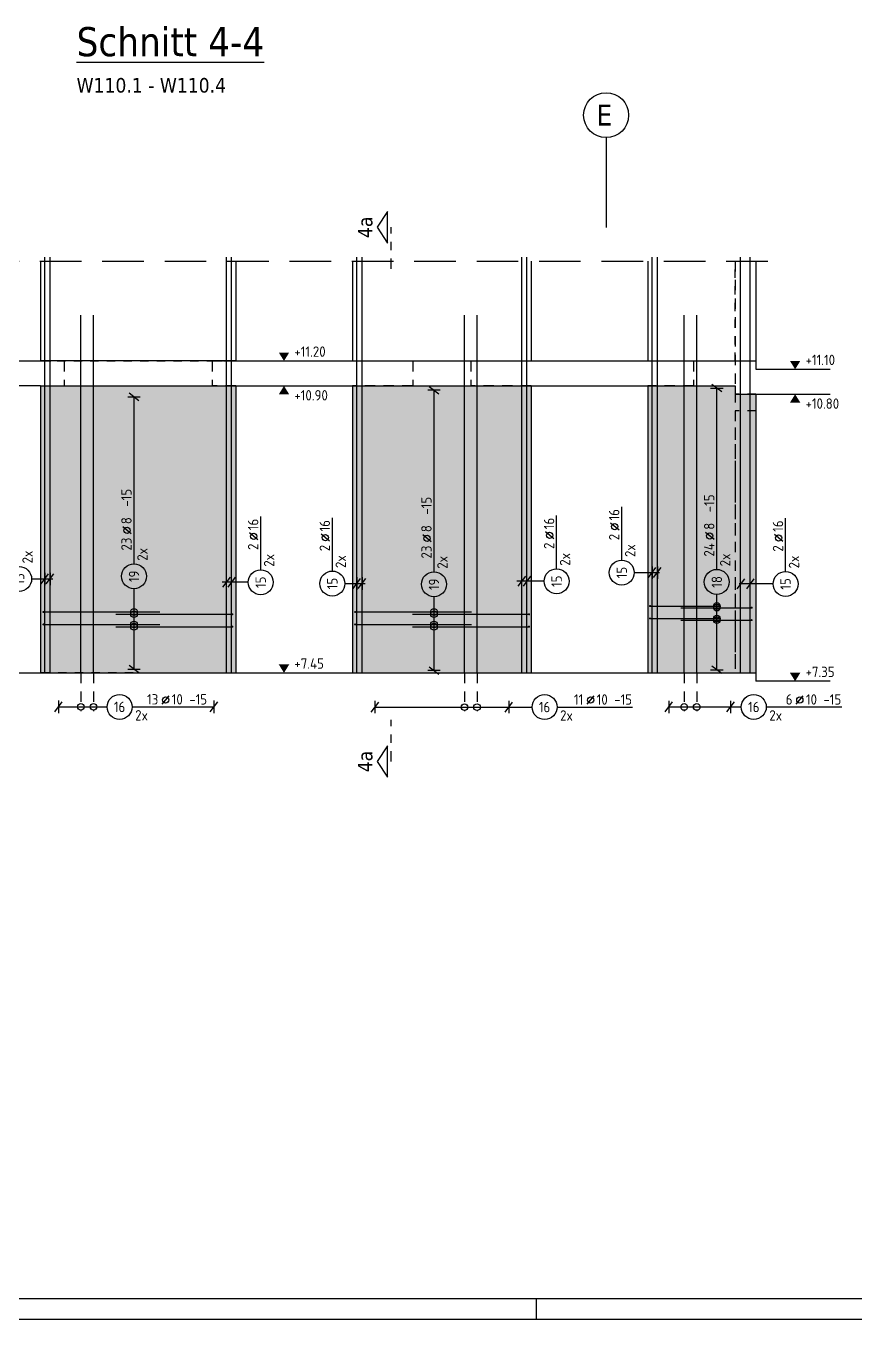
# Model space of a CAD drawing. Extents: x 0 to 70.7, y 1.4 to 34.4.
# Drawn here: x 32.41 to 42.38, y 1.41 to 16.96 of the extents above; entities that cross this region are included whole.
import ezdxf
from ezdxf.enums import TextEntityAlignment as Align

# ---------------------------------------------------------------- set-up
doc = ezdxf.new("R2010")
doc.units = 0
doc.header["$LTSCALE"] = 0.5
for name, pattern in [('AUSGEZOGEN', [1000.01, 1000, 0.01]), ('DASHDOTSMALL', [1.05, 0.5, -0.25, 0.05, -0.25]), ('DASHEDX2', [1.5, 1, -0.5]), ('DOT', [0.175, 0.05, -0.125]), ('HIDDEN', [0.375, 0.25, -0.125]), ('PUNKT', [0.175, 0.05, -0.125]), ('STRICHPUNKT2', [0.55, 0.25, -0.125, 0.05, -0.125]), ('VERDECKT', [0.375, 0.25, -0.125])]:
    doc.linetypes.add(name, pattern=pattern)
for name, color, linetype in [('ACHSEN', 7, 'Continuous'), ('AFU', 7, 'Continuous'), ('BETON', 7, 'Continuous'), ('DRUEBER', 7, 'Continuous'), ('grau_hell', 7, 'Continuous'), ('grau_mittel', 7, 'Continuous'), ('HILFE', 7, 'Continuous'), ('koten', 7, 'Continuous'), ('RAHMEN', 7, 'Continuous'), ('RND', 7, 'Continuous'), ('SCHNITTE', 7, 'Continuous'), ('SFP_Achsen', 7, 'Continuous'), ('TEXT', 7, 'Continuous'), ('VERDECKT', 7, 'Continuous')]:
    doc.layers.add(name, color=color, linetype=linetype)
doc.styles.add('helv', font='tahoma.ttf')
doc.styles.add('txt', font='isocp.shx')
doc.linetypes.add('AFU_50K', pattern='A,0.15,["/",Standard,S=0.2,R=0,X=-0.01,Y=-0.1],0.07,["/",Standard,S=0.2,R=0,X=-0.01,Y=-0.1],0.15', length=0.37)
doc.linetypes.add('AFU_50L', pattern='A,0.75,["/",Standard,S=0.2,R=0,X=-0.01,Y=-0.1],0.07,["/",Standard,S=0.2,R=0,X=-0.01,Y=-0.1],0.75', length=1.57)

# ---------------------------------------------------------------- blocks, each defined once
blk = doc.blocks.new('okrd_o')
at = {"layer": 'koten', "color": 7, "linetype": 'Continuous'}
blk.add_solid([(-0.125, 0.202), (0.125, 0.202), (0, 0)], dxfattribs=at)
at = {"layer": 'koten', "style": 'txt'}
blk.add_attdef('OKRD', (0.25, 0.1), '', height=0.25, dxfattribs=at)
blk = doc.blocks.new('okrd_u')
at = {"layer": 'koten', "color": 7, "linetype": 'Continuous'}
blk.add_solid([(-0.125, -0.202), (0.125, -0.202), (0, 0)], dxfattribs=at)
at = {"layer": 'koten', "style": 'txt'}
blk.add_attdef('OKRD', (0.25, -0.35), '', height=0.25, dxfattribs=at)
blk = doc.blocks.new('A1-19-0')
at = {"layer": 'RAHMEN', "color": 5}
blk.add_line((2, 0.5), (102.6, 0.5), dxfattribs=at)
at = {"layer": 'RAHMEN', "color": 7}
blk.add_line((65.1, 0), (65.1, 0.5), dxfattribs=at)
at = {"layer": 'RAHMEN'}
blk.add_line((0, 0), (103.1, 0), dxfattribs=at)
blk = doc.blocks.new('RND_LEI')
at = {"layer": 'RND', "color": 7, "linetype": 'Continuous'}
blk.add_line((1.022, 0.066), (1.19, 0.27), dxfattribs=at)
for centre, radius in [((0, 0), 0.3), ((1.106, 0.168), 0.075)]:
    blk.add_circle(centre, radius, dxfattribs=at)
at = {"layer": 'RND', "color": 7, "linetype": 'Continuous', "style": 'txt'}
blk.add_attdef('POSL', text='', height=0.25, dxfattribs=at).set_placement((0, 0), align=Align.MIDDLE)
blk.add_attdef('ANZ', text='', height=0.25, dxfattribs=at).set_placement((0.931, 0.057), align=Align.RIGHT)
for tag, p in [('DUM', (1.253, 0.057)), ('ABSTD', (1.674, 0.057)), ('POSTXT', (0.374, -0.327))]:
    blk.add_attdef(tag, p, '', height=0.25, dxfattribs=at)
blk = doc.blocks.new('lei_gre')
at = {"layer": 'RND', "color": 7, "linetype": 'Continuous'}
for p, q in [((-0.09, -0.12), (0.09, 0.12)), ((0, 0.15), (0, -0.15))]:
    blk.add_line(p, q, dxfattribs=at)
blk = doc.blocks.new('SCHN-2')
at = {"layer": 'SCHNITTE', "color": 6, "linetype": 'Continuous'}
blk.add_lwpolyline([(0.378, 0.088), (0, 0.34), (-0.378, 0.088)], close=True, dxfattribs=at)
at = {"layer": 'SCHNITTE', "color": 1, "linetype": 'DASHDOTSMALL', "style": 'helv'}
blk.add_attdef('SCHN-2', text='', height=0.35, dxfattribs=at).set_placement((0, 0.45), align=Align.CENTER)

msp = doc.modelspace()

# ---------------------------------------------------------------- hatches: boundary and pattern name
at = {"layer": 'grau_hell'}
h = msp.add_hatch(color=9, dxfattribs=at)
h.paths.add_polyline_path([(40.938, 12.327), (40.938, 12.627), (39.888, 12.627), (39.888, 9.177), (40.938, 9.177)])
h.paths.add_polyline_path([(38.488, 12.627), (36.338, 12.627), (36.338, 9.177), (38.488, 9.177)])
h.paths.add_polyline_path([(34.938, 12.627), (34.051, 12.627), (32.588, 12.627), (32.588, 9.177), (34.938, 9.177)])
at = {"layer": 'grau_mittel'}
h = msp.add_hatch(color=61, dxfattribs=at)
h.paths.add_polyline_path([(40.938, 12.527), (40.938, 12.327), (41.188, 12.327), (41.188, 12.527)])
h.paths.add_polyline_path([(41.188, 12.327), (40.938, 12.327), (40.938, 9.177), (41.188, 9.177)])

# ---------------------------------------------------------------- linework, layer by layer
at = {"layer": 'ACHSEN', "color": 140, "linetype": 'AUSGEZOGEN'}
msp.add_line((39.388, 15.612), (39.388, 14.533), dxfattribs=at)
at = {"layer": 'AFU', "color": 8, "linetype": 'AFU_50L'}
for p, q in [((34.938, 12.927), (32.588, 12.927)), ((36.338, 12.927), (38.488, 12.927)), ((39.888, 12.927), (41.188, 12.927)), ((32.588, 12.627), (34.938, 12.627)), ((36.338, 12.627), (38.488, 12.627)), ((39.888, 12.627), (40.938, 12.627)), ((40.938, 12.627), (40.938, 12.527)), ((32.588, 9.177), (34.938, 9.177)), ((36.338, 9.177), (38.488, 9.177)), ((39.888, 9.177), (41.188, 9.177))]:
    msp.add_line(p, q, dxfattribs=at)
at = {"layer": 'AFU', "color": 8, "linetype": 'AFU_50K'}
msp.add_line((40.938, 12.527), (41.188, 12.527), dxfattribs=at)
at = {"layer": 'BETON', "color": 6, "linetype": 'AUSGEZOGEN'}
for p, q in [((32.588, 14.127), (32.588, 12.927)), ((34.938, 14.127), (34.938, 12.927)), ((36.338, 14.127), (36.338, 12.927)), ((38.488, 14.127), (38.488, 12.927)), ((39.888, 14.127), (39.888, 12.927)), ((41.188, 14.127), (41.188, 12.827)), ((31.188, 12.927), (32.588, 12.927)), ((34.938, 12.927), (36.338, 12.927)), ((38.488, 12.927), (39.888, 12.927)), ((41.188, 12.827), (42.083, 12.827)), ((32.588, 12.627), (31.188, 12.627)), ((32.588, 12.627), (32.588, 9.177)), ((34.938, 12.627), (34.938, 9.177)), ((34.938, 12.627), (36.338, 12.627)), ((36.338, 12.627), (36.338, 9.177)), ((38.488, 12.627), (38.488, 9.177)), ((38.488, 12.627), (39.888, 12.627)), ((39.888, 12.627), (39.888, 9.177)), ((41.188, 12.527), (41.188, 9.077)), ((41.188, 12.527), (42.083, 12.527)), ((31.188, 9.177), (32.588, 9.177)), ((34.938, 9.177), (36.338, 9.177)), ((38.488, 9.177), (39.888, 9.177)), ((42.083, 9.077), (41.188, 9.077))]:
    msp.add_line(p, q, dxfattribs=at)
at = {"layer": 'DRUEBER', "color": 7, "linetype": 'DOT'}
for p, q in [((40.938, 12.927), (40.938, 14.127)), ((32.588, 12.927), (34.938, 12.927)), ((36.338, 12.927), (38.488, 12.927)), ((39.888, 12.927), (40.938, 12.927)), ((32.588, 12.627), (34.938, 12.627)), ((36.338, 12.627), (38.488, 12.627)), ((39.888, 12.627), (40.938, 12.627)), ((40.938, 12.627), (40.938, 12.527)), ((40.938, 12.327), (40.938, 9.177)), ((33.701, 9.177), (32.588, 9.177))]:
    msp.add_line(p, q, dxfattribs=at)
at = {"layer": 'DRUEBER', "color": 7, "linetype": 'PUNKT'}
for p, q in [((41.188, 12.527), (40.938, 12.527)), ((41.188, 12.327), (40.938, 12.327))]:
    msp.add_line(p, q, dxfattribs=at)
at = {"layer": 'HILFE', "color": 102, "linetype": 'DASHEDX2'}
msp.add_line((29.582, 14.127), (41.408, 14.127), dxfattribs=at)
at = {"layer": 'RND', "color": 7, "linetype": 'AUSGEZOGEN'}
for p, q in [((40.718, 10.421), (40.718, 12.6)), ((33.713, 10.488), (33.713, 12.494)), ((37.319, 12.577), (37.319, 10.392)), ((35.236, 10.416), (35.236, 11.056)), ((36.097, 10.401), (36.097, 11.041)), ((38.793, 10.428), (38.793, 11.068)), ((39.576, 10.533), (39.576, 11.173)), ((41.545, 10.396), (41.545, 11.036)), ((33.713, 9.221), (33.713, 10.188)), ((40.718, 9.214), (40.718, 10.121)), ((37.319, 10.092), (37.319, 9.205)), ((32.806, 8.768), (33.39, 8.768)), ((33.69, 8.768), (34.674, 8.768)), ((36.609, 8.766), (38.219, 8.766)), ((38.219, 8.766), (38.498, 8.766)), ((38.798, 8.766), (39.704, 8.766)), ((40.141, 8.767), (40.885, 8.767)), ((40.885, 8.767), (41.013, 8.767)), ((41.313, 8.767), (42.22, 8.767))]:
    msp.add_line(p, q, dxfattribs=at)
at = {"layer": 'RND', "color": 102, "linetype": 'AUSGEZOGEN'}
for p, q in [((32.482, 10.306), (32.737, 10.306)), ((35.086, 10.266), (34.773, 10.266)), ((38.643, 10.278), (38.315, 10.278)), ((39.726, 10.383), (40.028, 10.383)), ((36.247, 10.251), (36.49, 10.251)), ((41.395, 10.246), (40.986, 10.246))]:
    msp.add_line(p, q, dxfattribs=at)
at = {"layer": 'RND', "color": 102, "linetype": 'VERDECKT'}
for p, q in [((33.075, 9.177), (33.075, 8.718)), ((33.225, 9.177), (33.225, 8.718)), ((37.686, 9.177), (37.686, 8.716)), ((37.836, 9.177), (37.836, 8.716)), ((40.327, 9.177), (40.327, 8.717)), ((40.477, 9.177), (40.477, 8.717))]:
    msp.add_line(p, q, dxfattribs=at)
at = {"layer": 'RND', "color": 1, "linetype": 'AUSGEZOGEN'}
for points in [[(32.642, 9.177), (32.642, 14.177)], [(32.704, 9.177), (32.704, 14.177)], [(34.823, 9.177), (34.823, 14.177)], [(34.885, 9.177), (34.885, 14.177)], [(36.392, 9.177), (36.392, 14.177)], [(36.454, 9.177), (36.454, 14.177)], [(38.373, 9.177), (38.373, 14.177)], [(38.435, 9.177), (38.435, 14.177)], [(39.942, 9.177), (39.942, 14.177)], [(40.004, 9.177), (40.004, 14.177)], [(41.005, 9.177), (41.005, 14.177)], [(41.12, 9.177), (41.12, 14.177)], [(33.075, 9.177), (33.075, 13.477)], [(33.225, 9.177), (33.225, 13.477)], [(37.686, 9.177), (37.686, 13.477)], [(37.836, 9.177), (37.836, 13.477)], [(40.327, 9.177), (40.327, 13.477)], [(40.477, 9.177), (40.477, 13.477)], [(39.916, 9.981), (40.766, 9.981)], [(40.288, 9.961), (41.138, 9.961)], [(32.624, 9.909), (34.024, 9.909)], [(33.495, 9.882), (34.895, 9.882)], [(36.371, 9.909), (37.771, 9.909)], [(37.061, 9.882), (38.461, 9.882)], [(39.916, 9.831), (40.766, 9.831)], [(40.288, 9.811), (41.138, 9.811)], [(32.624, 9.759), (34.024, 9.759)], [(33.495, 9.732), (34.895, 9.732)], [(36.371, 9.759), (37.771, 9.759)], [(37.061, 9.732), (38.461, 9.732)]]:
    msp.add_lwpolyline(points, dxfattribs=at)
at = {"layer": 'RND', "color": 7, "linetype": 'AUSGEZOGEN', "const_width": 0.0125}
for points in [[(39.91, 9.981, 1), (39.922, 9.981, 1)], [(41.132, 9.961, 1), (41.144, 9.961, 1)], [(32.618, 9.909, 1), (32.631, 9.909, 1)], [(34.888, 9.882, 1), (34.901, 9.882, 1)], [(36.365, 9.909, 1), (36.377, 9.909, 1)], [(38.455, 9.882, 1), (38.468, 9.882, 1)], [(39.91, 9.831, 1), (39.922, 9.831, 1)], [(41.132, 9.811, 1), (41.144, 9.811, 1)], [(32.618, 9.759, 1), (32.631, 9.759, 1)], [(34.888, 9.732, 1), (34.901, 9.732, 1)], [(36.365, 9.759, 1), (36.377, 9.759, 1)], [(38.455, 9.732, 1), (38.468, 9.732, 1)]]:
    msp.add_lwpolyline(points, format="xyb", close=True, dxfattribs=at)
at = {"layer": 'RND', "color": 7, "linetype": 'AUSGEZOGEN'}
for centre in [(40.718, 9.981), (40.718, 9.961), (33.713, 9.909), (33.713, 9.882), (33.713, 9.759), (37.319, 9.909), (37.319, 9.882), (37.319, 9.759), (40.718, 9.831), (40.718, 9.811), (33.713, 9.732), (37.319, 9.732), (33.075, 8.768), (33.225, 8.768), (37.686, 8.766), (37.836, 8.766), (40.327, 8.767), (40.477, 8.767)]:
    msp.add_circle(centre, 0.04, dxfattribs=at)
at = {"layer": 'SCHNITTE', "color": 6, "linetype": 'STRICHPUNKT2'}
for p, q in [((36.804, 14.034), (36.804, 14.534)), ((36.804, 8.111), (36.804, 8.611))]:
    msp.add_line(p, q, dxfattribs=at)
at = {"layer": 'SFP_Achsen', "color": 7, "linetype": 'AUSGEZOGEN'}
msp.add_circle((39.388, 15.882), 0.27, dxfattribs=at)
at = {"layer": 'VERDECKT', "color": 7, "linetype": 'HIDDEN'}
for p, q in [((40.938, 14.127), (40.938, 9.177)), ((32.588, 12.927), (32.873, 12.927)), ((32.873, 12.927), (32.873, 12.627)), ((34.653, 12.927), (34.938, 12.927)), ((34.653, 12.927), (34.653, 12.627)), ((36.338, 12.927), (37.063, 12.927)), ((37.063, 12.927), (37.063, 12.627)), ((37.763, 12.927), (38.488, 12.927)), ((37.763, 12.927), (37.763, 12.627)), ((39.888, 12.927), (40.438, 12.927)), ((40.438, 12.927), (40.438, 12.627)), ((32.588, 12.627), (32.873, 12.627)), ((34.938, 12.627), (34.653, 12.627)), ((37.063, 12.627), (36.338, 12.627)), ((38.488, 12.627), (37.763, 12.627)), ((40.438, 12.627), (39.888, 12.627)), ((32.588, 9.177), (34.938, 9.177)), ((36.338, 9.177), (38.488, 9.177)), ((39.888, 9.177), (40.938, 9.177))]:
    msp.add_line(p, q, dxfattribs=at)

# ---------------------------------------------------------------- block references
at = {"layer": 'koten', "color": 7, "linetype": 'AUSGEZOGEN', "xscale": 0.5, "yscale": 0.5, "zscale": 0.5}
for name, p, values in [('okrd_o', (35.516, 12.927), {'OKRD': '+11.20'}), ('okrd_o', (41.66, 12.827), {'OKRD': '+11.10'}), ('okrd_u', (35.516, 12.627), {'OKRD': '+10.90'}), ('okrd_u', (41.66, 12.527), {'OKRD': '+10.80'})]:
    msp.add_blockref(name, p, dxfattribs=at).add_auto_attribs(values)
at = {"layer": 'koten', "color": 7, "linetype": 'AUSGEZOGEN'}
ref = msp.add_blockref('okrd_o', (35.516, 9.177), dxfattribs=dict(at, xscale=0.5, yscale=0.5, zscale=0.5))
ref.add_attrib('OKRD', '+7.45', (35.641, 9.227), dxfattribs={"layer": '0', "color": 0, "linetype": 'ByBlock', "height": 0.125, "style": 'txt'})
ref = msp.add_blockref('okrd_o', (41.66, 9.077), dxfattribs=dict(at, xscale=0.5, yscale=0.5, zscale=0.5))
ref.add_attrib('OKRD', '+7.35', (41.785, 9.127), dxfattribs={"layer": '0', "color": 0, "linetype": 'ByBlock', "height": 0.125, "style": 'txt'})
at = {"layer": 'RAHMEN', "color": 7, "linetype": 'AUSGEZOGEN', "xscale": 0.5, "yscale": 0.5, "zscale": 0.5}
msp.add_blockref('A1-19-0', (6.001, 1.407), dxfattribs=at)
at = {"layer": 'RND', "color": 7, "linetype": 'AUSGEZOGEN', "xscale": 0.5, "yscale": 0.5, "zscale": 0.5}
for p, rotation in [((37.319, 12.577), 270), ((40.718, 12.6), 90), ((33.713, 12.494), 90), ((33.713, 9.221), 90), ((37.319, 9.205), 270), ((40.718, 9.214), 90)]:
    msp.add_blockref('lei_gre', p, dxfattribs=dict(at, rotation=rotation))
at = {"layer": 'RND', "color": 7, "linetype": 'AUSGEZOGEN', "xscale": 0.5, "yscale": 0.5, "zscale": 0.5, "rotation": 90}
for p, values in [((33.713, 10.338), {'POSL': '19', 'DUM': '8', 'ANZ': '23', 'ABSTD': '-15', 'POSTXT': '2x'}), ((37.319, 10.242), {'POSL': '19', 'DUM': '8', 'ANZ': '23', 'ABSTD': '-15', 'POSTXT': '2x'}), ((40.718, 10.271), {'POSL': '18', 'DUM': '8', 'ANZ': '24', 'ABSTD': '-15', 'POSTXT': '2x'}), ((32.332, 10.306), {'POSL': '15', 'DUM': '16', 'ANZ': '2', 'POSTXT': '2x'}), ((39.576, 10.383), {'POSL': '15', 'DUM': '16', 'ANZ': '2', 'POSTXT': '2x'}), ((35.236, 10.266), {'POSL': '15', 'DUM': '16', 'ANZ': '2', 'POSTXT': '2x'}), ((36.097, 10.251), {'POSL': '15', 'DUM': '16', 'ANZ': '2', 'POSTXT': '2x'}), ((38.793, 10.278), {'POSL': '15', 'DUM': '16', 'ANZ': '2', 'POSTXT': '2x'}), ((41.545, 10.246), {'POSL': '15', 'DUM': '16', 'ANZ': '2', 'POSTXT': '2x'})]:
    msp.add_blockref('RND_LEI', p, dxfattribs=at).add_auto_attribs(values)
at = {"layer": 'RND', "color": 102, "linetype": 'AUSGEZOGEN', "xscale": 0.5, "yscale": 0.5, "zscale": 0.5}
for p in [(39.942, 10.383), (40.004, 10.383), (32.642, 10.306), (32.704, 10.306), (36.392, 10.251), (36.454, 10.251)]:
    msp.add_blockref('lei_gre', p, dxfattribs=at)
at = {"layer": 'RND', "color": 102, "linetype": 'AUSGEZOGEN', "xscale": 0.5, "yscale": 0.5, "zscale": 0.5, "rotation": 180}
for p in [(34.823, 10.266), (34.885, 10.266), (38.373, 10.278), (38.435, 10.278), (41.005, 10.246), (41.12, 10.246)]:
    msp.add_blockref('lei_gre', p, dxfattribs=at)
at = {"layer": 'RND', "color": 7, "linetype": 'AUSGEZOGEN', "xscale": 0.5, "yscale": 0.5, "zscale": 0.5}
for p, values in [((33.54, 8.768), {'POSL': '16', 'DUM': '10', 'ANZ': '13', 'ABSTD': '-15', 'POSTXT': '2x'}), ((38.648, 8.766), {'POSL': '16', 'DUM': '10', 'ANZ': '11', 'ABSTD': '-15', 'POSTXT': '2x'}), ((41.163, 8.767), {'POSL': '16', 'DUM': '10', 'ANZ': '6', 'ABSTD': '-15', 'POSTXT': '2x'})]:
    msp.add_blockref('RND_LEI', p, dxfattribs=at).add_auto_attribs(values)
for p in [(32.806, 8.768), (34.674, 8.768), (36.609, 8.766), (38.219, 8.766), (40.141, 8.767), (40.885, 8.767)]:
    msp.add_blockref('lei_gre', p, dxfattribs=at)
at = {"layer": 'SCHNITTE', "color": 6, "linetype": 'STRICHPUNKT2', "xscale": 0.5, "yscale": 0.5, "zscale": 0.5, "rotation": 90}
for p in [(36.804, 14.534), (36.804, 8.111)]:
    msp.add_blockref('SCHN-2', p, dxfattribs=at).add_auto_attribs({'SCHN-2': '4a'})

# ---------------------------------------------------------------- texts
at = {"layer": 'SFP_Achsen', "color": 6, "linetype": 'AUSGEZOGEN', "style": 'helv'}
msp.add_text('E', height=0.25, dxfattribs=at).set_placement((39.274, 15.758))
at = {"layer": 'TEXT', "color": 5, "linetype": 'AUSGEZOGEN', "style": 'helv'}
msp.add_text('%%USchnitt 4-4', height=0.35, dxfattribs=at).set_placement((33.023, 16.591))
at = {"layer": 'TEXT', "color": 1, "linetype": 'AUSGEZOGEN', "style": 'helv'}
msp.add_text('W110.1 - W110.4', height=0.175, dxfattribs=at).set_placement((33.023, 16.154))

doc.saveas('drawing.dxf')
